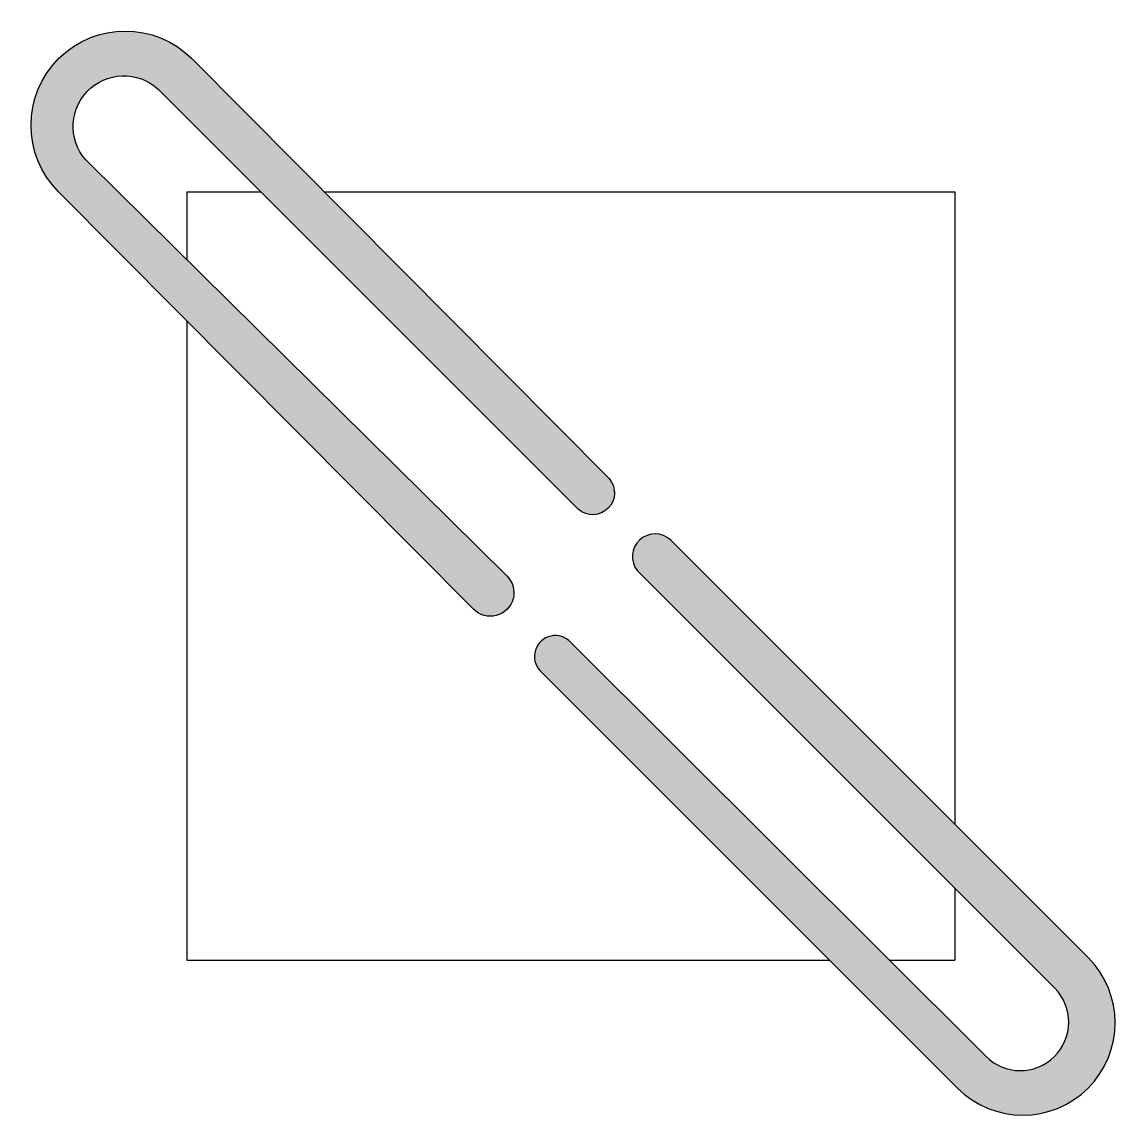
# Model space of a CAD drawing. Header units: metres. Extents: x -0.064 to 0.363, y -0.061 to 0.366.
import ezdxf

# ---------------------------------------------------------------- set-up
doc = ezdxf.new("R2010")
doc.units = ezdxf.units.M
doc.header["$LTSCALE"] = 0.2

msp = doc.modelspace()

# ---------------------------------------------------------------- hatches: boundary and pattern name
at = {"ltscale": 0.001}
for points in [[(0.002000000000001934, 0.3519999999999981, 1), (-0.04999999999999079, 0.2999999999999908), (0.1120979788632002, 0.1369014163290024, 1.003081656792536), (0.1250000000000065, 0.1499999999999937), (-0.03800000000000005, 0.3110000000000001, -1), (-0.01099999999999972, 0.3399999999999997), (0.1529999999999999, 0.1760000000000002, 0.9969465720135591), (0.1641971795219498, 0.1888077457570568)], [(0.1889999999999998, 0.1640000000000002, 1.040799680255708), (0.177377070725279, 0.150622929274721), (0.3387691713643207, -0.01076917136432068, -0.9984365579805491), (0.3122953906671059, -0.03778830788752771), (0.1493586877978328, 0.1246393084584213, 0.9878724798465064), (0.1383776734406141, 0.1126223265593859), (0.301, -0.05000000000000002, 1), (0.352, 0.001000000000000004)]]:
    msp.add_hatch(color=256, dxfattribs=at).paths.add_polyline_path(points)

# ---------------------------------------------------------------- linework, layer by layer
for p, q in [((0.002, 0.352), (0.165, 0.188)), ((-0.011, 0.34), (0.153, 0.176)), ((-0.03800000000000001, 0.311), (0.125, 0.15)), ((-0.05, 0.3), (0.112, 0.137)), ((0, 0.3), (0, 0.2734662576687117)), ((0, 0.3), (0.029, 0.3)), ((0.05368292682926828, 0.3), (0.3, 0.3)), ((0.3, 0.3), (0.3, 0.053)), ((0, 0.2496913580246914), (0, 0)), ((0.352, 0.001), (0.189, 0.164)), ((0.339, -0.011), (0.176, 0.152)), ((0.3120222861042189, -0.03751605662441897), (0.15, 0.124)), ((0.301, -0.05), (0.138, 0.113)), ((0.3, 0.028), (0.3, 1.761828530288945e-19)), ((0, 1.761828530288945e-19), (0.251, 1.761828530288945e-19)), ((0.2743886452951311, 1.761828530288945e-19), (0.3, 1.761828530288945e-19))]:
    msp.add_line(p, q)
at = {"extrusion": (0, 0, -1)}
for centre, radius, start, end in [((0.024, 0.3260000000000001), 0.03676955262170047, 315, 135), ((0.0245, 0.3255000000000001), 0.01981161275615895, 312.9545915111128, 132.9545915111128), ((-0.1585790060518661, 0.1824209939481339), 0.008506143180591936, 139.0136180555556, 310.9863819444445), ((-0.1185691410987832, 0.1434308589012168), 0.009192908189636296, 134.3905624999998, 315.6094375)]:
    msp.add_arc(centre, radius, start, end, dxfattribs=at)
for centre, radius, start, end in [((0.1829209939481339, 0.157543923222855), 0.008867651432652064, 46.72300801291701, 218.6957719018058), ((0.1439414959933373, 0.118563822552723), 0.008139870762919499, 41.90100957800068, 223.1198845780011), ((0.3265000000000001, -0.0245), 0.03606244584051393, 225, 45), ((0.3255111430521095, -0.02425802831220947), 0.01891360823555362, 224.5055432376072, 44.50554323760722)]:
    msp.add_arc(centre, radius, start, end)

doc.saveas('drawing.dxf')
